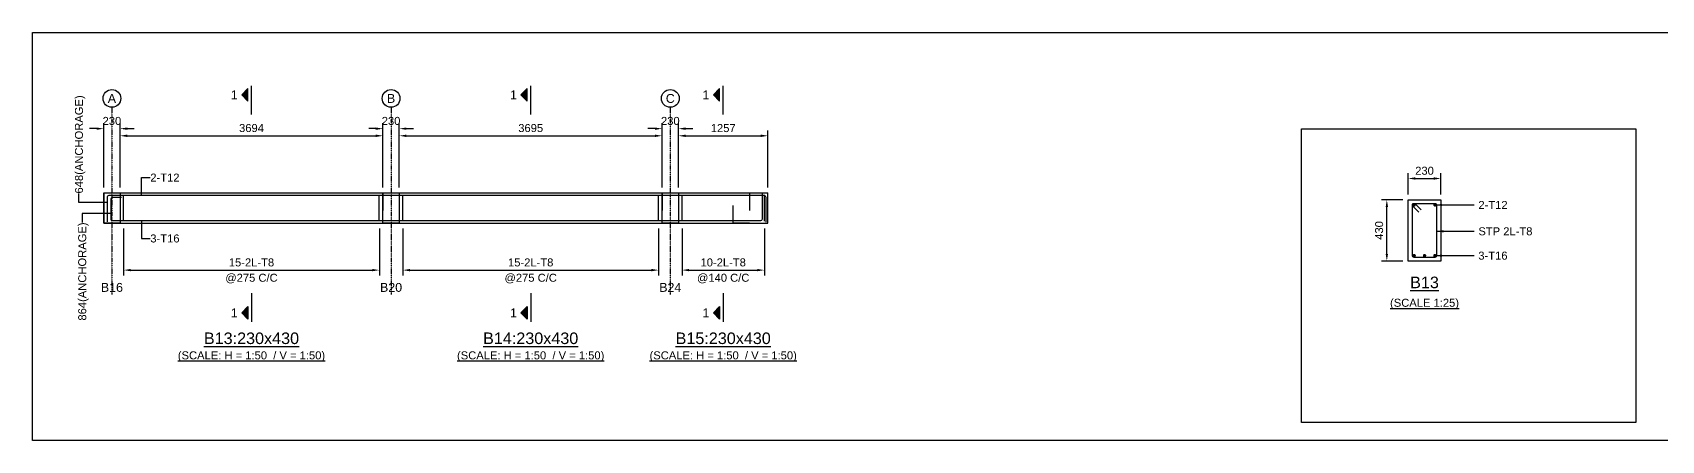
# Model space of a CAD drawing. Header units: inches. Extents: x -816171 to 9366335, y -450961 to 689132.
# Drawn here: x 3297472 to 3343263, y 257011 to 268471 of the extents above; entities that cross this region are included whole.
import ezdxf
from ezdxf.enums import TextEntityAlignment as Align

# ---------------------------------------------------------------- set-up
doc = ezdxf.new("R2010")
doc.units = ezdxf.units.IN
doc.header["$MEASUREMENT"] = 0
doc.linetypes.add('SCCenter', pattern=[1.2, 0.5, -0.3, 0.1, -0.3])
doc.linetypes.add('SCHidden', pattern=[1000, 500, -500])
for name, color, linetype in [('Concrete Line', 2, 'Continuous'), ('Dimension', 31, 'Continuous'), ('Grid', 8, 'Continuous'), ('Labels', 4, 'Continuous'), ('Labels_Support', 4, 'Continuous'), ('Link', 225, 'Continuous'), ('Reinforcement', 130, 'Continuous'), ('Schedule Border', 60, 'Continuous'), ('Section Mark', 5, 'Continuous'), ('Solid', 25, 'Continuous'), ('Text', 31, 'Continuous'), ('Text_Scale', 31, 'Continuous')]:
    doc.layers.add(name, color=color, linetype=linetype)
doc.styles.add('SC-SansSerif', font='SansSerif')
doc.styles.get("Standard").update_dxf_attribs({"font": 'txt.shx'})
doc.dimstyles.new('SCBBSDimStyl', dxfattribs={"dimtxt": 225, "dimasz": 200, "dimexe": 150, "dimexo": 150, "dimgap": 100, "dimtad": 1, "dimtoh": 1, "dimdec": 0, "dimzin": 0, "dimdsep": 46, "dimtxsty": 'SC-SansSerif', "dimcen": 0.09, "dimclrd": 8, "dimclre": 8, "dimclrt": 31, "dimadec": 0, "dimazin": 0, "dimtfac": 1, "dimtdec": 0, "dimtix": 1, "dimtofl": 0, "dimtmove": 0, "dimatfit": 3, "dimfxl": 1, "dimtolj": 1, "dimtzin": 0, "dimarcsym": 0})
doc.dimstyles.get("Standard").update_dxf_attribs({"dimtxt": 0.18, "dimasz": 0.18, "dimexe": 0.18, "dimexo": 0.0625, "dimgap": 0.09, "dimtad": 0, "dimtih": 1, "dimtoh": 1, "dimdec": 4, "dimzin": 0, "dimdsep": 46, "dimtxsty": 'Standard', "dimcen": 0.09, "dimadec": 0, "dimazin": 0, "dimtfac": 1, "dimtdec": 4, "dimtofl": 0, "dimtmove": 0, "dimatfit": 3, "dimfxl": 1, "dimtolj": 1, "dimtzin": 0, "dimarcsym": 0})

# ---------------------------------------------------------------- blocks, each defined once
blk = doc.blocks.new('*D1281')
at = {"layer": 'DEFPOINTS', "color": 0, "transparency": 16777216}
for p in [(3300032, 263111), (3307220, 263111), (3307220, 261796)]:
    blk.add_point(p, dxfattribs=at)
at = {"layer": 'Dimension', "color": 8, "lineweight": -2, "transparency": 16777216}
for p, q in [((3300032, 262961), (3300032, 261646)), ((3307220, 262961), (3307220, 261646)), ((3300232, 261796), (3307020, 261796))]:
    blk.add_line(p, q, dxfattribs=at)
at = {"layer": 'Dimension', "color": 8, "transparency": 16777216}
for points in [[(3300232, 261829), (3300232, 261762), (3300032, 261796)], [(3307020, 261829), (3307020, 261762), (3307220, 261796)]]:
    blk.add_solid(points, dxfattribs=at)
at = {"layer": 'Dimension', "color": 31, "transparency": 16777216, "char_height": 225, "attachment_point": 5, "style": 'SC-SansSerif'}
for s, insert in [('\\A1;15-2L-T8', (3303626, 262011)), ('\\A1;@275 C/C', (3303626, 261559))]:
    blk.add_mtext(s, dxfattribs=dict(at, insert=insert))
blk = doc.blocks.new('*D1282')
at = {"layer": 'DEFPOINTS', "color": 0, "transparency": 16777216}
for p in [(3307880, 263111), (3315070, 263111), (3315070, 261796)]:
    blk.add_point(p, dxfattribs=at)
at = {"layer": 'Dimension', "color": 8, "lineweight": -2, "transparency": 16777216}
for p, q in [((3307880, 262961), (3307880, 261646)), ((3315070, 262961), (3315070, 261646)), ((3308080, 261796), (3314870, 261796))]:
    blk.add_line(p, q, dxfattribs=at)
at = {"layer": 'Dimension', "color": 8, "transparency": 16777216}
for points in [[(3308080, 261829), (3308080, 261762), (3307880, 261796)], [(3314870, 261829), (3314870, 261762), (3315070, 261796)]]:
    blk.add_solid(points, dxfattribs=at)
at = {"layer": 'Dimension', "color": 31, "transparency": 16777216, "char_height": 225, "attachment_point": 5, "style": 'SC-SansSerif'}
for s, insert in [('\\A1;15-2L-T8', (3311475, 262011)), ('\\A1;@275 C/C', (3311475, 261559))]:
    blk.add_mtext(s, dxfattribs=dict(at, insert=insert))
blk = doc.blocks.new('*D1283')
at = {"layer": 'DEFPOINTS', "color": 0, "transparency": 16777216}
for p in [(3315730, 263111), (3318044, 263111), (3318044, 261796)]:
    blk.add_point(p, dxfattribs=at)
at = {"layer": 'Dimension', "color": 8, "lineweight": -2, "transparency": 16777216}
for p, q in [((3315730, 262961), (3315730, 261646)), ((3318044, 262961), (3318044, 261646)), ((3315930, 261796), (3317844, 261796))]:
    blk.add_line(p, q, dxfattribs=at)
at = {"layer": 'Dimension', "color": 8, "transparency": 16777216}
for points in [[(3315930, 261829), (3315930, 261762), (3315730, 261796)], [(3317844, 261829), (3317844, 261762), (3318044, 261796)]]:
    blk.add_solid(points, dxfattribs=at)
at = {"layer": 'Dimension', "color": 31, "transparency": 16777216, "char_height": 225, "attachment_point": 5, "style": 'SC-SansSerif'}
for s, insert in [('\\A1;10-2L-T8', (3316887, 262011)), ('\\A1;@140 C/C', (3316887, 261559))]:
    blk.add_mtext(s, dxfattribs=dict(at, insert=insert))
blk = doc.blocks.new('*D1284')
at = {"layer": 'DEFPOINTS', "color": 0, "transparency": 16777216}
for p in [(3337063, 264371), (3336143, 263771), (3337063, 263771)]:
    blk.add_point(p, dxfattribs=at)
at = {"layer": 'Dimension', "color": 8, "lineweight": -2, "transparency": 16777216}
for p, q in [((3336143, 263921), (3336143, 264521)), ((3336343, 264371), (3336863, 264371)), ((3337063, 263921), (3337063, 264521))]:
    blk.add_line(p, q, dxfattribs=at)
at = {"layer": 'Dimension', "color": 8, "transparency": 16777216}
for points in [[(3336343, 264404), (3336343, 264337), (3336143, 264371)], [(3336863, 264404), (3336863, 264337), (3337063, 264371)]]:
    blk.add_solid(points, dxfattribs=at)
at = {"layer": 'Dimension', "color": 31, "transparency": 16777216, "insert": (3336603, 264587), "char_height": 225, "attachment_point": 5, "style": 'SC-SansSerif'}
blk.add_mtext('\\A1;230', dxfattribs=at)
blk = doc.blocks.new('*D1285')
at = {"layer": 'DEFPOINTS', "color": 0, "transparency": 16777216}
for p in [(3335543, 263771), (3336143, 263771), (3336143, 262051)]:
    blk.add_point(p, dxfattribs=at)
at = {"layer": 'Dimension', "color": 8, "lineweight": -2, "transparency": 16777216}
for p, q in [((3335993, 263771), (3335393, 263771)), ((3335543, 262251), (3335543, 263571)), ((3335993, 262051), (3335393, 262051))]:
    blk.add_line(p, q, dxfattribs=at)
at = {"layer": 'Dimension', "color": 8, "transparency": 16777216}
for points in [[(3335510, 263571), (3335577, 263571), (3335543, 263771)], [(3335510, 262251), (3335577, 262251), (3335543, 262051)]]:
    blk.add_solid(points, dxfattribs=at)
at = {"layer": 'Dimension', "color": 31, "transparency": 16777216, "insert": (3335327, 262911), "char_height": 225, "attachment_point": 5, "rotation": 90, "style": 'SC-SansSerif'}
blk.add_mtext('\\A1;430', dxfattribs=at)
blk = doc.blocks.new('*D1110')
at = {"layer": 'DEFPOINTS', "color": 0, "transparency": 16777216}
for p in [(3307320, 265571), (3299932, 263971), (3307320, 263971)]:
    blk.add_point(p, dxfattribs=at)
at = {"layer": 'Dimension', "color": 8, "lineweight": -2, "transparency": 16777216}
for p, q in [((3299932, 264121), (3299932, 265721)), ((3307320, 264121), (3307320, 265721)), ((3300132, 265571), (3307120, 265571))]:
    blk.add_line(p, q, dxfattribs=at)
at = {"layer": 'Dimension', "color": 8, "transparency": 16777216}
for points in [[(3300132, 265604), (3300132, 265537), (3299932, 265571)], [(3307120, 265604), (3307120, 265537), (3307320, 265571)]]:
    blk.add_solid(points, dxfattribs=at)
at = {"layer": 'Dimension', "color": 31, "transparency": 16777216, "insert": (3303626, 265787), "char_height": 225, "attachment_point": 5, "style": 'SC-SansSerif'}
blk.add_mtext('\\A1;3694', dxfattribs=at)
blk = doc.blocks.new('*D1111')
at = {"layer": 'DEFPOINTS', "color": 0, "transparency": 16777216}
for p in [(3315170, 265571), (3307780, 263971), (3315170, 263971)]:
    blk.add_point(p, dxfattribs=at)
at = {"layer": 'Dimension', "color": 8, "lineweight": -2, "transparency": 16777216}
for p, q in [((3307780, 264121), (3307780, 265721)), ((3315170, 264121), (3315170, 265721)), ((3307980, 265571), (3314970, 265571))]:
    blk.add_line(p, q, dxfattribs=at)
at = {"layer": 'Dimension', "color": 8, "transparency": 16777216}
for points in [[(3307980, 265604), (3307980, 265537), (3307780, 265571)], [(3314970, 265604), (3314970, 265537), (3315170, 265571)]]:
    blk.add_solid(points, dxfattribs=at)
at = {"layer": 'Dimension', "color": 31, "transparency": 16777216, "insert": (3311475, 265787), "char_height": 225, "attachment_point": 5, "style": 'SC-SansSerif'}
blk.add_mtext('\\A1;3695', dxfattribs=at)
blk = doc.blocks.new('*D1112')
at = {"layer": 'DEFPOINTS', "color": 0, "transparency": 16777216}
for p in [(3318144, 265571), (3315630, 263971), (3318144, 263971)]:
    blk.add_point(p, dxfattribs=at)
at = {"layer": 'Dimension', "color": 8, "lineweight": -2, "transparency": 16777216}
for p, q in [((3315630, 264121), (3315630, 265721)), ((3318144, 264121), (3318144, 265721)), ((3315830, 265571), (3317944, 265571))]:
    blk.add_line(p, q, dxfattribs=at)
at = {"layer": 'Dimension', "color": 8, "transparency": 16777216}
for points in [[(3315830, 265604), (3315830, 265537), (3315630, 265571)], [(3317944, 265604), (3317944, 265537), (3318144, 265571)]]:
    blk.add_solid(points, dxfattribs=at)
at = {"layer": 'Dimension', "color": 31, "transparency": 16777216, "insert": (3316887, 265786), "char_height": 225, "attachment_point": 5, "style": 'SC-SansSerif'}
blk.add_mtext('\\A1;1257', dxfattribs=at)
blk = doc.blocks.new('*D1113')
at = {"layer": 'DEFPOINTS', "color": 0, "transparency": 16777216}
for p in [(3299932, 265771), (3299472, 263971), (3299932, 263971)]:
    blk.add_point(p, dxfattribs=at)
at = {"layer": 'Dimension', "color": 8, "lineweight": -2, "transparency": 16777216}
for p, q in [((3299272, 265771), (3299072, 265771)), ((3299472, 264121), (3299472, 265921)), ((3299932, 264121), (3299932, 265921)), ((3300132, 265771), (3300332, 265771))]:
    blk.add_line(p, q, dxfattribs=at)
at = {"layer": 'Dimension', "color": 8, "transparency": 16777216}
for points in [[(3299272, 265804), (3299272, 265737), (3299472, 265771)], [(3300132, 265804), (3300132, 265737), (3299932, 265771)]]:
    blk.add_solid(points, dxfattribs=at)
at = {"layer": 'Dimension', "color": 31, "transparency": 16777216, "insert": (3299702, 265987), "char_height": 225, "attachment_point": 5, "style": 'SC-SansSerif'}
blk.add_mtext('\\A1;230', dxfattribs=at)
blk = doc.blocks.new('*D1114')
at = {"layer": 'DEFPOINTS', "color": 0, "transparency": 16777216}
for p in [(3307780, 265771), (3307320, 263971), (3307780, 263971)]:
    blk.add_point(p, dxfattribs=at)
at = {"layer": 'Dimension', "color": 8, "lineweight": -2, "transparency": 16777216}
for p, q in [((3307120, 265771), (3306920, 265771)), ((3307320, 264121), (3307320, 265921)), ((3307780, 264121), (3307780, 265921)), ((3307980, 265771), (3308180, 265771))]:
    blk.add_line(p, q, dxfattribs=at)
at = {"layer": 'Dimension', "color": 8, "transparency": 16777216}
for points in [[(3307120, 265804), (3307120, 265737), (3307320, 265771)], [(3307980, 265804), (3307980, 265737), (3307780, 265771)]]:
    blk.add_solid(points, dxfattribs=at)
at = {"layer": 'Dimension', "color": 31, "transparency": 16777216, "insert": (3307550, 265987), "char_height": 225, "attachment_point": 5, "style": 'SC-SansSerif'}
blk.add_mtext('\\A1;230', dxfattribs=at)
blk = doc.blocks.new('*D1115')
at = {"layer": 'DEFPOINTS', "color": 0, "transparency": 16777216}
for p in [(3315630, 265771), (3315170, 263971), (3315630, 263971)]:
    blk.add_point(p, dxfattribs=at)
at = {"layer": 'Dimension', "color": 8, "lineweight": -2, "transparency": 16777216}
for p, q in [((3314970, 265771), (3314770, 265771)), ((3315170, 264121), (3315170, 265921)), ((3315630, 264121), (3315630, 265921)), ((3315830, 265771), (3316030, 265771))]:
    blk.add_line(p, q, dxfattribs=at)
at = {"layer": 'Dimension', "color": 8, "transparency": 16777216}
for points in [[(3314970, 265804), (3314970, 265737), (3315170, 265771)], [(3315830, 265804), (3315830, 265737), (3315630, 265771)]]:
    blk.add_solid(points, dxfattribs=at)
at = {"layer": 'Dimension', "color": 31, "transparency": 16777216, "insert": (3315400, 265987), "char_height": 225, "attachment_point": 5, "style": 'SC-SansSerif'}
blk.add_mtext('\\A1;230', dxfattribs=at)

msp = doc.modelspace()

# ---------------------------------------------------------------- hatches: boundary and pattern name
at = {"layer": 'Solid'}
for points in [[(3303525.66025, 266895.52424), (3303350.66025, 266720.52424), (3303525.66025, 266545.52424), (3303525.66025, 266895.52424)], [(3311375.16025, 266895.52424), (3311200.16025, 266720.52424), (3311375.16025, 266545.52424), (3311375.16025, 266895.52424)], [(3316787.16025, 266895.52424), (3316612.16025, 266720.52424), (3316787.16025, 266545.52424), (3316787.16025, 266895.52424)], [(3303525.66025, 260420.52424), (3303350.66025, 260595.52424), (3303525.66025, 260770.52424), (3303525.66025, 260420.52424)], [(3311375.16025, 260420.52424), (3311200.16025, 260595.52424), (3311375.16025, 260770.52424), (3311375.16025, 260420.52424)], [(3316787.16025, 260420.52424), (3316612.16025, 260595.52424), (3316787.16025, 260770.52424), (3316787.16025, 260420.52424)]]:
    msp.add_hatch(color=256, dxfattribs=at).paths.add_polyline_path(points, flags=0)

# ---------------------------------------------------------------- linework, layer by layer
at = {"layer": 'Concrete Line'}
msp.add_line((3318143.66025, 263110.52424), (3318143.66025, 263970.52424), dxfattribs=at)
for points in [[(3299471.66025, 263970.52424), (3299931.66025, 263970.52424)], [(3299471.66025, 263970.52424), (3299471.66025, 263110.52424)], [(3299931.66025, 263970.52424), (3307319.66025, 263970.52424)], [(3307319.66025, 263970.52424), (3307779.66025, 263970.52424)], [(3307779.66025, 263970.52424), (3315169.66025, 263970.52424)], [(3315169.66025, 263970.52424), (3315629.66025, 263970.52424)], [(3315629.66025, 263970.52424), (3318143.66025, 263970.52424)], [(3299471.66025, 263110.52424), (3299931.66025, 263110.52424)], [(3299931.66025, 263110.52424), (3307319.66025, 263110.52424)], [(3307319.66025, 263110.52424), (3307779.66025, 263110.52424)], [(3307779.66025, 263110.52424), (3315169.66025, 263110.52424)], [(3315169.66025, 263110.52424), (3315629.66025, 263110.52424)], [(3315629.66025, 263110.52424), (3318143.66025, 263110.52424)]]:
    msp.add_lwpolyline(points, dxfattribs=at)
for points in [[(3299471.66025, 263970.52424), (3299931.66025, 263970.52424), (3299931.66025, 263970.52424), (3299931.66025, 263110.52424), (3299931.66025, 263110.52424), (3299471.66025, 263110.52424), (3299471.66025, 263110.52424), (3299471.66025, 263970.52424)], [(3307319.66025, 263110.52424), (3307319.66025, 263970.52424), (3307319.66025, 263970.52424), (3307779.66025, 263970.52424), (3307779.66025, 263970.52424), (3307779.66025, 263110.52424), (3307779.66025, 263110.52424), (3307319.66025, 263110.52424)], [(3315169.66025, 263110.52424), (3315169.66025, 263970.52424), (3315169.66025, 263970.52424), (3315629.66025, 263970.52424), (3315629.66025, 263970.52424), (3315629.66025, 263110.52424), (3315629.66025, 263110.52424), (3315169.66025, 263110.52424)], [(3336143.16807, 263770.52424), (3337063.16807, 263770.52424), (3337063.16807, 262050.52424), (3336143.16807, 262050.52424)]]:
    msp.add_lwpolyline(points, close=True, dxfattribs=at)
at = {"layer": 'Concrete Line', "linetype": 'SCHidden'}
for points in [[(3299471.66025, 263970.52424), (3299931.66025, 263970.52424), (3299931.66025, 263970.52424), (3299931.66025, 263110.52424), (3299931.66025, 263110.52424), (3299471.66025, 263110.52424), (3299471.66025, 263110.52424), (3299471.66025, 263970.52424)], [(3307319.66025, 263110.52424), (3307319.66025, 263970.52424), (3307319.66025, 263970.52424), (3307779.66025, 263970.52424), (3307779.66025, 263970.52424), (3307779.66025, 263110.52424), (3307779.66025, 263110.52424), (3307319.66025, 263110.52424)], [(3315169.66025, 263110.52424), (3315169.66025, 263970.52424), (3315169.66025, 263970.52424), (3315629.66025, 263970.52424), (3315629.66025, 263970.52424), (3315629.66025, 263110.52424), (3315629.66025, 263110.52424), (3315169.66025, 263110.52424)], [(3317169.66025, 263970.52424), (3317629.66025, 263970.52424), (3317629.66025, 263970.52424), (3317629.66025, 263110.52424), (3317629.66025, 263110.52424), (3317169.66025, 263110.52424), (3317169.66025, 263110.52424), (3317169.66025, 263970.52424)]]:
    msp.add_lwpolyline(points, close=True, dxfattribs=at)
at = {"layer": 'Concrete Line', "color": 8, "linetype": 'SCHidden'}
for points in [[(3299931.66025, 263970.52424), (3299931.66025, 263110.52424)], [(3307319.66025, 263970.52424), (3307319.66025, 263110.52424)], [(3307779.66025, 263970.52424), (3307779.66025, 263110.52424)], [(3315169.66025, 263970.52424), (3315169.66025, 263110.52424)], [(3315629.66025, 263970.52424), (3315629.66025, 263110.52424)]]:
    msp.add_lwpolyline(points, dxfattribs=at)
at = {"layer": 'Grid', "linetype": 'SCCenter'}
for p, q in [((3299701.66025, 266370.52424), (3299701.66025, 261110.52424)), ((3307549.66025, 266370.52424), (3307549.66025, 261110.52424)), ((3315399.66025, 266370.52424), (3315399.66025, 261110.52424))]:
    msp.add_line(p, q, dxfattribs=at)
at = {"layer": 'Grid'}
for centre in [(3299701.66025, 266620.52424), (3307549.66025, 266620.52424), (3315399.66025, 266620.52424)]:
    msp.add_circle(centre, 250, dxfattribs=at)
at = {"layer": 'Link'}
for p, q in [((3300031.66025, 263170.52424), (3300031.66025, 263910.52424)), ((3307219.66025, 263170.52424), (3307219.66025, 263910.52424)), ((3307879.66025, 263170.52424), (3307879.66025, 263910.52424)), ((3315069.66025, 263170.52424), (3315069.66025, 263910.52424)), ((3315729.66025, 263170.52424), (3315729.66025, 263910.52424)), ((3318043.66025, 263170.52424), (3318043.66025, 263910.52424))]:
    msp.add_line(p, q, dxfattribs=at)
msp.add_lwpolyline([(3336446.48876, 263424.38808), (3336276.664, 263593.97449, -0.6684326111), (3336309.16807, 263672.52424), (3336897.16807, 263672.52424, -0.4142135624), (3336943.16807, 263626.52424), (3336943.16807, 262202.52424, -0.4142135624), (3336895.16807, 262154.52424), (3336311.16807, 262154.52424, -0.4142135624), (3336263.16807, 262202.52424), (3336263.16807, 263626.52424, -0.6679247243), (3336341.67213, 263659.07398), (3336511.49689, 263489.48757)], format="xyb", dxfattribs=at)
at = {"layer": 'Reinforcement'}
for points in [[(3299575.66025, 263150.52424), (3299575.66025, 263848.52424, -0.4142135624), (3299625.66025, 263898.52424), (3318033.16967, 263898.52424, -0.4142134778), (3318083.16967, 263848.52424), (3318083.16967, 263140.52424)], [(3299971.66025, 263834.52424), (3299717.66025, 263834.52424, 0.4142135624), (3299667.66025, 263784.52424), (3299667.66025, 263236.52424, 0.4142135624), (3299717.66025, 263186.52424), (3317941.16967, 263186.52424, 0.4142134778), (3317991.16967, 263236.52424), (3317991.16967, 263940.52424)]]:
    msp.add_lwpolyline(points, format="xyb", dxfattribs=at)
for points, const_width in [([(3336286.16807, 263626.52424, 1), (3336332.16807, 263626.52424, 1)], 46), ([(3336874.16807, 263626.52424, 1), (3336920.16807, 263626.52424, 1)], 46), ([(3336287.16807, 262202.52424, 1), (3336335.16807, 262202.52424, 1)], 48), ([(3336579.16807, 262202.52424, 1), (3336627.16807, 262202.52424, 1)], 48), ([(3336871.16807, 262202.52424, 1), (3336919.16807, 262202.52424, 1)], 48)]:
    msp.add_lwpolyline(points, format="xyb", close=True, dxfattribs=dict(at, const_width=const_width))
at = {"layer": 'Schedule Border'}
for points in [[(3297471.66025, 268470.52424), (3367343.16967, 268470.52424), (3367343.16967, 257010.52424), (3297471.66025, 257010.52424)], [(3333143.16967, 265770.52424), (3342543.16967, 265770.52424), (3342543.16967, 257510.52424), (3333143.16967, 257510.52424)]]:
    msp.add_lwpolyline(points, close=True, dxfattribs=at)
at = {"layer": 'Section Mark'}
for points in [[(3303625.66025, 266170.52424), (3303625.66025, 266970.52424)], [(3311475.16025, 266170.52424), (3311475.16025, 266970.52424)], [(3316887.16025, 266170.52424), (3316887.16025, 266970.52424)], [(3303525.66025, 266895.52424), (3303350.66025, 266720.52424), (3303525.66025, 266545.52424), (3303525.66025, 266895.52424)], [(3311375.16025, 266895.52424), (3311200.16025, 266720.52424), (3311375.16025, 266545.52424), (3311375.16025, 266895.52424)], [(3316787.16025, 266895.52424), (3316612.16025, 266720.52424), (3316787.16025, 266545.52424), (3316787.16025, 266895.52424)], [(3303625.66025, 261145.52424), (3303625.66025, 260345.52424)], [(3311475.16025, 261145.52424), (3311475.16025, 260345.52424)], [(3316887.16025, 261145.52424), (3316887.16025, 260345.52424)], [(3303525.66025, 260420.52424), (3303350.66025, 260595.52424), (3303525.66025, 260770.52424), (3303525.66025, 260420.52424)], [(3311375.16025, 260420.52424), (3311200.16025, 260595.52424), (3311375.16025, 260770.52424), (3311375.16025, 260420.52424)], [(3316787.16025, 260420.52424), (3316612.16025, 260595.52424), (3316787.16025, 260770.52424), (3316787.16025, 260420.52424)]]:
    msp.add_lwpolyline(points, dxfattribs=at)

# ---------------------------------------------------------------- texts
at = {"layer": 'Grid', "style": 'SC-SansSerif'}
for s, p in [('A', (3299701.66025, 266620.52424)), ('B', (3307549.66025, 266620.52424)), ('C', (3315399.66025, 266620.52424))]:
    msp.add_text(s, height=250, dxfattribs=at).set_placement(p, align=Align.MIDDLE)
at = {"layer": 'Labels', "style": 'SC-SansSerif'}
msp.add_text('%%uB13', height=325, dxfattribs=at).set_placement((3336603.16807, 261450.52424), align=Align.MIDDLE)
for s, p in [('%%uB13:230x430', (3303625.66025, 259620.52424)), ('%%uB14:230x430', (3311474.66025, 259620.52424)), ('%%uB15:230x430', (3316886.66025, 259620.52424))]:
    msp.add_text(s, height=325, dxfattribs=at).set_placement(p, align=Align.BOTTOM_CENTER)
at = {"layer": 'Labels_Support', "style": 'SC-SansSerif'}
for s, p in [('B16', (3299701.66025, 261110.52424)), ('B20', (3307549.66025, 261110.52424)), ('B24', (3315399.66025, 261110.52424))]:
    msp.add_text(s, height=250, dxfattribs=at).set_placement(p, align=Align.BOTTOM_CENTER)
at = {"layer": 'Section Mark', "style": 'SC-SansSerif'}
for p in [(3303238.16025, 266720.52424), (3311087.66025, 266720.52424), (3316499.66025, 266720.52424), (3303238.16025, 260595.52424), (3311087.66025, 260595.52424), (3316499.66025, 260595.52424)]:
    msp.add_text('1', height=250, dxfattribs=at).set_placement(p, align=Align.MIDDLE_RIGHT)
at = {"layer": 'Text', "style": 'SC-SansSerif'}
msp.add_text('648(ANCHORAGE)', height=225, rotation=90, dxfattribs=at).set_placement((3298775.66025, 263948.52424), align=Align.MIDDLE_LEFT)
for s, p in [('2-T12', (3300781.66025, 264395.52424)), ('2-T12', (3338117.16807, 263626.52424)), ('STP 2L-T8', (3338117.16807, 262886.52424)), ('3-T16', (3300781.66025, 262685.52424)), ('3-T16', (3338115.16807, 262202.52424))]:
    msp.add_text(s, height=225, dxfattribs=at).set_placement(p, align=Align.MIDDLE_LEFT)
msp.add_text('864(ANCHORAGE)', height=225, rotation=90, dxfattribs=at).set_placement((3298867.66025, 263136.52424), align=Align.MIDDLE_RIGHT)
msp.add_text('%%u(SCALE 1:25)', height=225, dxfattribs=at).set_placement((3336603.16807, 260850.52424), align=Align.MIDDLE)
at = {"layer": 'Text_Scale', "style": 'SC-SansSerif'}
for p in [(3303625.66025, 259220.52424), (3311474.66025, 259220.52424), (3316886.66025, 259220.52424)]:
    msp.add_text('%%u(SCALE: H = 1:50  / V = 1:50)', height=225, dxfattribs=at).set_placement(p, align=Align.BOTTOM_CENTER)

# ---------------------------------------------------------------- dimensions: what is measured, and where the dimension line sits
at = {"layer": 'Dimension'}
for base, p1, p2, text, picture, middle in [((3299931.66025, 265770.52424), (3299471.66025, 263970.52424), (3299931.66025, 263970.52424), '230', '*D1113', (3299701.66025, 265986.57362)), ((3307779.66025, 265770.52424), (3307319.66025, 263970.52424), (3307779.66025, 263970.52424), '230', '*D1114', (3307549.66025, 265986.57362)), ((3315629.66025, 265770.52424), (3315169.66025, 263970.52424), (3315629.66025, 263970.52424), '230', '*D1115', (3315399.66025, 265986.57362)), ((3307319.66025, 265570.52424), (3299931.66025, 263970.52424), (3307319.66025, 263970.52424), '3694', '*D1110', (3303625.66025, 265786.57362)), ((3315169.66025, 265570.52424), (3307779.66025, 263970.52424), (3315169.66025, 263970.52424), '3695', '*D1111', (3311474.66025, 265786.57362)), ((3318143.66025, 265570.52424), (3315629.66025, 263970.52424), (3318143.66025, 263970.52424), '1257', '*D1112', (3316886.66025, 265786.4193)), ((3307219.66025, 261795.52424), (3300031.66025, 263110.52424), (3307219.66025, 263110.52424), '15-2L-T8\\X@275 C/C', '*D1281', (3303625.66025, 261795.52424)), ((3315069.66025, 261795.52424), (3307879.66025, 263110.52424), (3315069.66025, 263110.52424), '15-2L-T8\\X@275 C/C', '*D1282', (3311474.66025, 261795.52424)), ((3318043.66025, 261795.52424), (3315729.66025, 263110.52424), (3318043.66025, 263110.52424), '10-2L-T8\\X@140 C/C', '*D1283', (3316886.66025, 261795.52424))]:
    dim = msp.add_linear_dim(base=base, p1=p1, p2=p2, text=text, dimstyle='SCBBSDimStyl', dxfattribs=at)
    dim.commit()
    dim.dimension.update_dxf_attribs({"geometry": picture, "text_midpoint": middle})
for base, p1, p2, angle, text, picture, middle in [((3337063.16805, 264370.52424), (3336143.16805, 263770.52424), (3337063.16805, 263770.52424), 0, '230', '*D1284', (3336603.16807, 264370.52424)), ((3335543.16807, 263770.52424), (3336143.16805, 262050.52424), (3336143.16805, 263770.52424), 90, '430', '*D1285', (3335543.16807, 262910.52424))]:
    dim = msp.add_linear_dim(base=base, p1=p1, p2=p2, angle=angle, text=text, dimstyle='SCBBSDimStyl', override={"dimjust": 0}, dxfattribs=at)
    dim.commit()
    dim.dimension.update_dxf_attribs({"geometry": picture, "text_midpoint": middle, "dimtype": 161})

# ---------------------------------------------------------------- leaders
at = {"layer": 'Dimension', "color": 8}
for points, dimstyle in [([(3300531.66025, 263898.52424), (3300531.66025, 264395.52424), (3300781.66025, 264395.52424)], 'Standard'), ([(3299575.66025, 263698.52424), (3298775.66025, 263698.52424), (3298775.66025, 263948.52424)], 'Standard'), ([(3299667.66025, 263386.52424), (3298867.66025, 263386.52424), (3298867.66025, 263136.52424)], 'Standard'), ([(3336897.16807, 263626.52424), (3337397.16807, 263626.52424), (3337997.16807, 263626.52424)], 'SCBBSDimStyl'), ([(3300531.66025, 263186.52424), (3300531.66025, 262685.52424), (3300781.66025, 262685.52424)], 'Standard'), ([(3336943.16807, 262886.52424), (3337997.16807, 262886.52424)], 'SCBBSDimStyl'), ([(3336895.16807, 262202.52424), (3337395.16807, 262202.52424), (3337995.16807, 262202.52424)], 'SCBBSDimStyl')]:
    msp.add_leader(points, dimstyle=dimstyle, dxfattribs=at)

doc.saveas('drawing.dxf')
